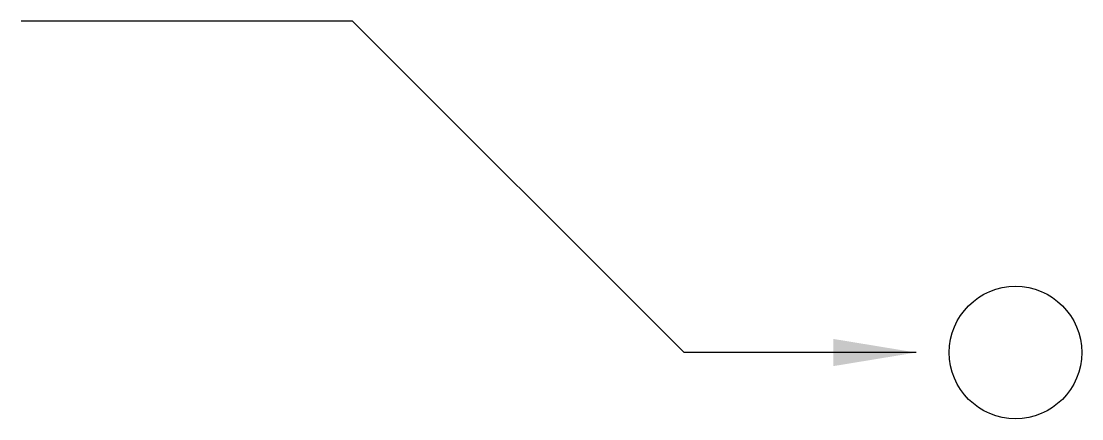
# Model space of a CAD drawing. Header units: millimetres. Extents: x -10 to 22, y 8 to 20.
import ezdxf

# ---------------------------------------------------------------- set-up
doc = ezdxf.new("R2010")
doc.units = ezdxf.units.MM
doc.layers.get('0').update_dxf_attribs({"lineweight": 25, "true_color": 0xffffff})
doc.dimstyles.new('QCADDimStyle', dxfattribs={"dimtxt": 2.5, "dimasz": 2.5, "dimexe": 1.25, "dimexo": 0.625, "dimtad": 1, "dimtoh": 1, "dimdec": 4, "dimzin": 0, "dimdsep": 46, "dimtxsty": 'Standard', "dimcen": 0.09, "dimadec": 0, "dimazin": 0, "dimtfac": 1, "dimtdec": 4, "dimtofl": 0, "dimtmove": 0, "dimatfit": 3, "dimfxl": 1, "dimtolj": 1, "dimtzin": 0, "dimarcsym": 0})

msp = doc.modelspace()

# ---------------------------------------------------------------- linework, layer by layer
msp.add_circle((20, 10), 2)

# ---------------------------------------------------------------- leaders
msp.add_leader([(17, 10), (10, 10), (0, 20), (-10, 20)], dimstyle='QCADDimStyle')

doc.saveas('drawing.dxf')
